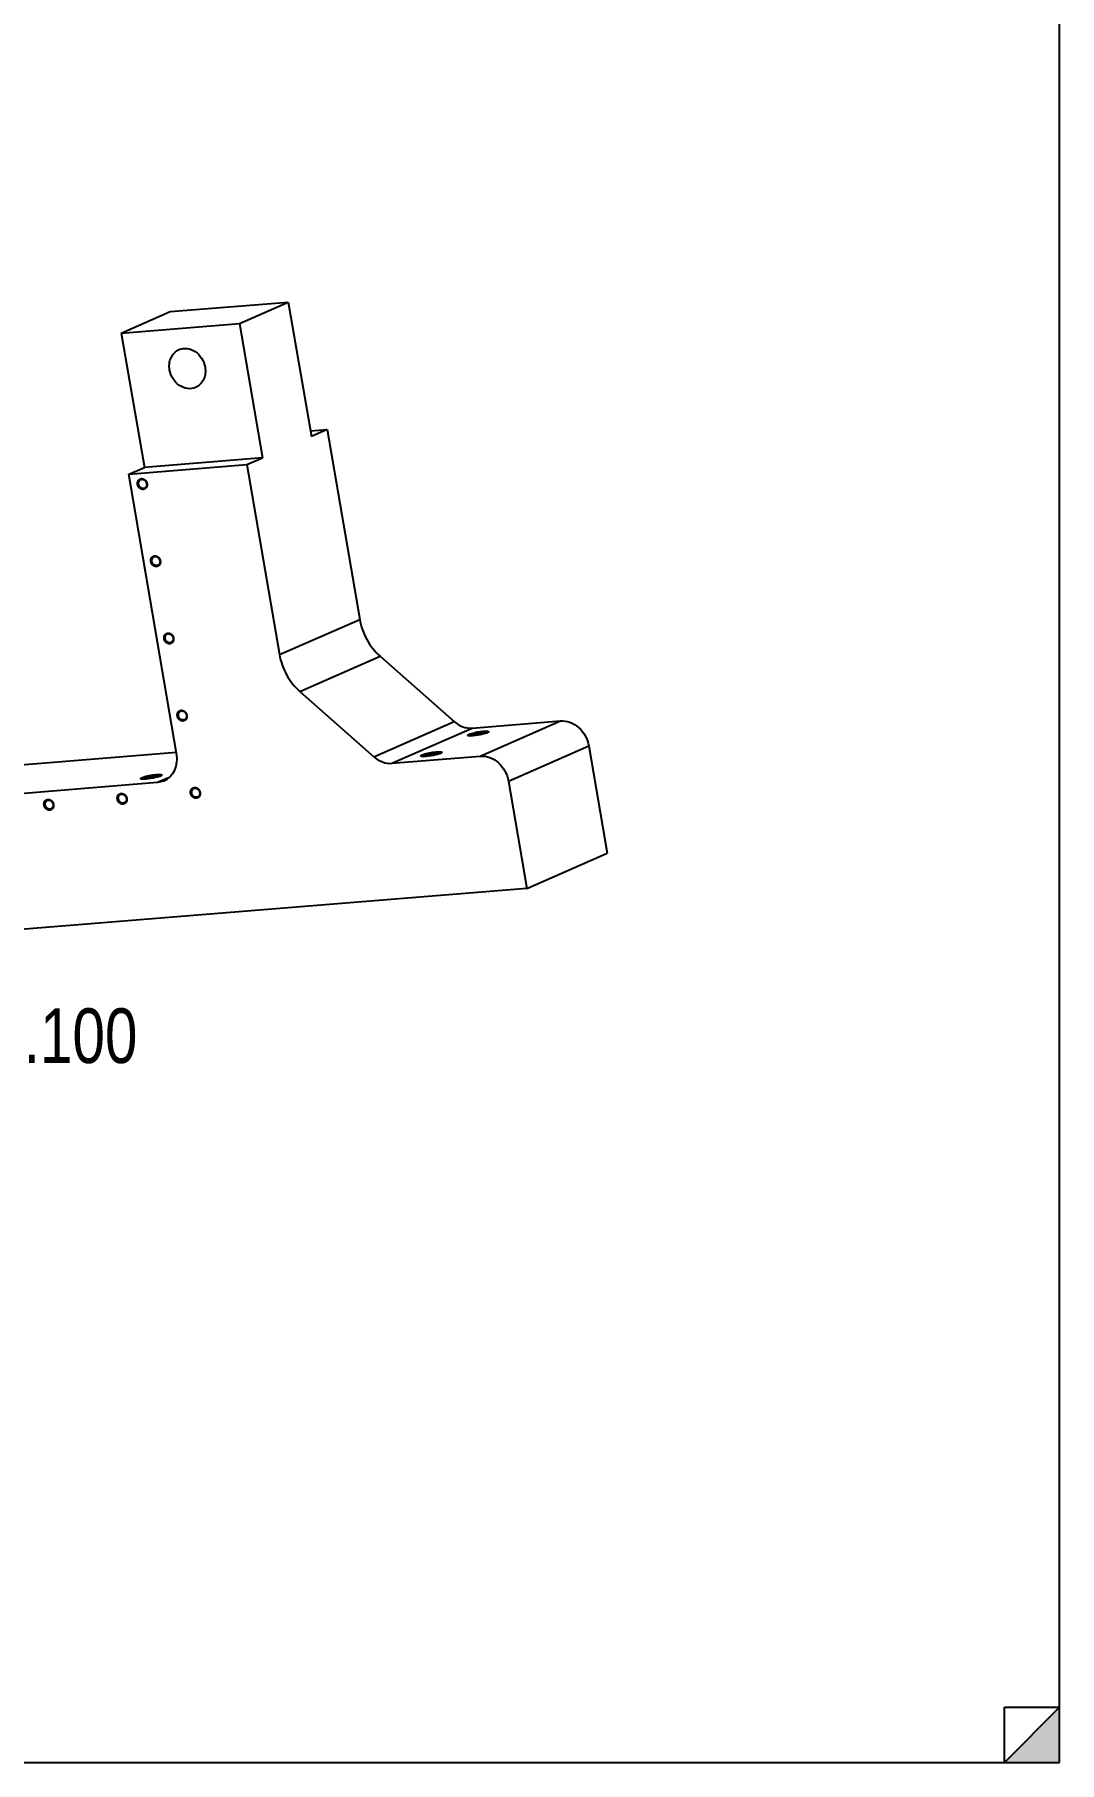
# Model space of a CAD drawing. Header units: inches. Extents: x 0.1 to 16.4, y 0 to 11.6.
# Drawn here: x 13.488 to 16.417, y 0.276 to 5.213 of the extents above; entities that cross this region are included whole.
import ezdxf

# ---------------------------------------------------------------- set-up
doc = ezdxf.new("R2010")
doc.units = ezdxf.units.IN
doc.header["$LTSCALE"] = 0.909449
doc.header["$MEASUREMENT"] = 0
doc.linetypes.add('HIDDEN', pattern=[0.2, 0.1, -0.1])
doc.layers.get('0').update_dxf_attribs({"linetype": 'CONTINUOUS'})
doc.layers.add('DEFAULT_2', color=8, linetype='HIDDEN')
doc.styles.get("Standard").update_dxf_attribs({"font": 'txt', "width": 0.8})

msp = doc.modelspace()

# ---------------------------------------------------------------- hatches: boundary and pattern name
at = {"linetype": 'CONTINUOUS'}
msp.add_hatch(color=2, dxfattribs=at).paths.add_polyline_path([(16.4173, 0.2756), (16.4173, 0.4331), (16.2598, 0.2756)])

# ---------------------------------------------------------------- linework, layer by layer
at = {"color": 7, "linetype": 'CONTINUOUS'}
for p, q in [((16.4173, 0.4331), (16.4173, 11.4173)), ((13.8754, 4.4212), (14.2132, 4.4486)), ((14.0737, 4.3874), (14.2132, 4.4486)), ((14.2132, 4.4486), (14.2791, 4.0649)), ((13.7358, 4.36), (13.8754, 4.4212)), ((13.7358, 4.36), (14.0737, 4.3874)), ((13.7358, 4.36), (13.8018, 3.9763)), ((14.0737, 4.3874), (14.1396, 4.0037)), ((14.2764, 4.0808), (14.324, 4.0846)), ((14.324, 4.0846), (14.2791, 4.0649)), ((14.324, 4.0846), (14.4172, 3.542)), ((14.1396, 4.0037), (13.8018, 3.9763)), ((14.0947, 3.984), (14.1396, 4.0037)), ((13.7569, 3.9566), (14.0947, 3.984)), ((13.7569, 3.9566), (13.8018, 3.9763)), ((13.894, 3.1585), (13.7569, 3.9566)), ((14.0947, 3.984), (14.1879, 3.4414)), ((14.1879, 3.4414), (14.4172, 3.542)), ((14.2461, 3.3361), (14.4755, 3.4367)), ((14.4755, 3.4367), (14.6871, 3.2499)), ((14.2461, 3.3361), (14.4578, 3.1493)), ((14.4578, 3.1493), (14.6871, 3.2499)), ((14.5095, 3.1307), (14.7388, 3.2313)), ((14.7317, 3.2088), (14.7338, 3.2099)), ((14.7388, 3.2313), (14.9912, 3.2518)), ((14.7619, 3.1512), (14.9912, 3.2518)), ((14.7819, 3.2177), (14.7762, 3.2156)), ((14.7792, 3.2176), (14.7811, 3.2173)), ((13.2243, 3.1084), (13.8932, 3.1627)), ((14.7411, 3.2091), (14.7337, 3.2088)), ((14.8426, 3.0799), (15.0719, 3.1805)), ((15.0719, 3.1805), (15.1247, 2.8736)), ((14.5095, 3.1307), (14.7619, 3.1512)), ((14.5979, 3.1501), (14.6, 3.1512)), ((14.6073, 3.1504), (14.6, 3.1501)), ((14.6481, 3.1589), (14.6425, 3.1569)), ((14.6454, 3.1589), (14.6473, 3.1586)), ((12.995, 3.0077), (13.8396, 3.0763)), ((13.7972, 3.0851), (13.7993, 3.0862)), ((13.8067, 3.0854), (13.7993, 3.0851)), ((13.8396, 3.0763), (13.871, 3.0901)), ((13.8396, 3.0763), (13.858, 3.0809)), ((13.8475, 3.094), (13.8418, 3.0919)), ((13.8447, 3.0939), (13.8466, 3.0936)), ((14.8426, 3.0799), (14.8954, 2.773)), ((14.8954, 2.773), (15.1247, 2.8736)), ((14.8954, 2.773), (12.6555, 2.5912)), ((16.4173, 0.4331), (16.2598, 0.2756)), ((16.2598, 0.4331), (16.4173, 0.4331)), ((16.2598, 0.2756), (16.2598, 0.4331)), ((16.4173, 0.2756), (16.4173, 0.4331)), ((0.4331, 0.2756), (16.2598, 0.2756)), ((16.2598, 0.2756), (16.4173, 0.2756))]:
    msp.add_line(p, q, dxfattribs=at)
for centre, radius, start, end in [((13.7953, 3.9325), 0.00961, 113.6592, 118.9772), ((13.7912, 3.9266), 0.0182, 11.4865, 28.8782), ((13.7921, 3.9268), 0.0172, 9.7505, 11.4089), ((13.8332, 3.7119), 0.00961, 113.6592, 118.9772), ((13.8291, 3.706), 0.0182, 11.4865, 28.8782), ((13.83, 3.7062), 0.0172, 9.7505, 11.4089), ((13.8711, 3.4913), 0.00961, 113.6592, 118.9772), ((13.867, 3.4853), 0.0182, 11.4865, 28.8782), ((13.8679, 3.4856), 0.0172, 9.7505, 11.4089), ((13.909, 3.2707), 0.00961, 113.6592, 118.9772), ((13.9049, 3.2647), 0.0182, 11.4865, 28.8782), ((13.9058, 3.2649), 0.0172, 9.7505, 11.4089), ((14.7696, 3.2461), 0.031, 293.2842, 293.691), ((14.6359, 3.1874), 0.031, 293.2842, 293.691), ((13.8352, 3.1225), 0.031, 293.2842, 293.691), ((13.528, 3.016), 0.00961, 113.6592, 118.9772), ((13.5239, 3.0101), 0.0182, 11.4865, 28.8782), ((13.5248, 3.0103), 0.0172, 9.7505, 11.4089), ((13.7375, 3.033), 0.00961, 113.6592, 118.9772), ((13.7333, 3.0271), 0.0182, 11.4865, 28.8782), ((13.7343, 3.0273), 0.0172, 9.7505, 11.4089), ((13.9469, 3.05), 0.00961, 113.6592, 118.9772), ((13.9428, 3.0441), 0.0182, 11.4865, 28.8782), ((13.9437, 3.0443), 0.0172, 9.7505, 11.4089)]:
    msp.add_arc(centre, radius, start, end, dxfattribs=at)
for points, knots in [([(13.8739, 4.2545), (13.8719, 4.2662), (13.8738, 4.2903), (13.891, 4.3083), (13.9008, 4.3127)], [0, 0, 0, 0, 0.524464, 1, 1, 1, 1]), ([(13.9008, 4.3127), (13.9079, 4.3158), (13.9247, 4.318), (13.9486, 4.3083), (13.967, 4.2888), (13.9737, 4.2716), (13.9752, 4.2627)], [0, 0, 0, 0, 0.228617, 0.472408, 0.733212, 1, 1, 1, 1]), ([(13.9483, 4.2045), (13.9412, 4.2014), (13.9244, 4.1992), (13.9005, 4.2089), (13.882, 4.2284), (13.8754, 4.2456), (13.8739, 4.2545)], [0, 0, 0, 0, 0.228617, 0.472408, 0.733212, 1, 1, 1, 1]), ([(13.9752, 4.2627), (13.9772, 4.251), (13.9753, 4.2269), (13.9581, 4.2088), (13.9483, 4.2045)], [0, 0, 0, 0, 0.524464, 1, 1, 1, 1]), ([(13.7827, 3.9276), (13.7821, 3.9312), (13.7831, 3.939), (13.79, 3.9433), (13.7933, 3.9436)], [0, 0, 0, 0, 0.526019, 1, 1, 1, 1]), ([(13.807, 3.9188), (13.8056, 3.9167), (13.8012, 3.9132), (13.7897, 3.9138), (13.7837, 3.922), (13.7827, 3.9276)], [0, 0, 0, 0, 0.236458, 0.477314, 1, 1, 1, 1]), ([(13.7854, 3.9332), (13.7856, 3.934), (13.7864, 3.9371), (13.7886, 3.9398), (13.7907, 3.9409)], [0, 0, 0, 0, 0.264899, 1, 1, 1, 1]), ([(13.7991, 3.916), (13.7968, 3.9158), (13.7918, 3.9172), (13.7883, 3.921), (13.7871, 3.9232)], [0, 0, 0, 0, 0.478152, 1, 1, 1, 1]), ([(13.7946, 3.9421), (13.7969, 3.9423), (13.802, 3.9409), (13.8054, 3.9371), (13.8066, 3.9349)], [0, 0, 0, 0, 0.478152, 1, 1, 1, 1]), ([(13.8206, 3.707), (13.82, 3.7106), (13.821, 3.7184), (13.8279, 3.7227), (13.8312, 3.723)], [0, 0, 0, 0, 0.526019, 1, 1, 1, 1]), ([(13.8449, 3.6982), (13.8435, 3.6961), (13.8391, 3.6926), (13.8276, 3.6932), (13.8216, 3.7014), (13.8206, 3.707)], [0, 0, 0, 0, 0.236458, 0.477314, 1, 1, 1, 1]), ([(13.8233, 3.7126), (13.8235, 3.7134), (13.8243, 3.7165), (13.8265, 3.7192), (13.8286, 3.7203)], [0, 0, 0, 0, 0.264899, 1, 1, 1, 1]), ([(13.8325, 3.7215), (13.8348, 3.7217), (13.8399, 3.7203), (13.8433, 3.7165), (13.8445, 3.7143)], [0, 0, 0, 0, 0.478152, 1, 1, 1, 1]), ([(13.837, 3.6954), (13.8347, 3.6952), (13.8297, 3.6966), (13.8262, 3.7004), (13.825, 3.7026)], [0, 0, 0, 0, 0.478152, 1, 1, 1, 1]), ([(14.4172, 3.542), (14.4207, 3.5218), (14.4345, 3.4827), (14.4603, 3.4501), (14.4755, 3.4367)], [0, 0, 0, 0, 0.502917, 1, 1, 1, 1]), ([(13.8585, 3.4863), (13.8579, 3.49), (13.8589, 3.4978), (13.8658, 3.5021), (13.8691, 3.5024)], [0, 0, 0, 0, 0.526019, 1, 1, 1, 1]), ([(13.8828, 3.4776), (13.8814, 3.4755), (13.877, 3.472), (13.8655, 3.4725), (13.8595, 3.4808), (13.8585, 3.4863)], [0, 0, 0, 0, 0.236458, 0.477314, 1, 1, 1, 1]), ([(13.8612, 3.4919), (13.8614, 3.4928), (13.8622, 3.4958), (13.8644, 3.4985), (13.8665, 3.4997)], [0, 0, 0, 0, 0.264899, 1, 1, 1, 1]), ([(13.8749, 3.4748), (13.8726, 3.4746), (13.8676, 3.476), (13.8641, 3.4797), (13.8629, 3.482)], [0, 0, 0, 0, 0.478152, 1, 1, 1, 1]), ([(13.8704, 3.5009), (13.8727, 3.5011), (13.8778, 3.4997), (13.8812, 3.4959), (13.8824, 3.4937)], [0, 0, 0, 0, 0.478152, 1, 1, 1, 1]), ([(14.1879, 3.4414), (14.1914, 3.4212), (14.2052, 3.382), (14.231, 3.3494), (14.2461, 3.3361)], [0, 0, 0, 0, 0.502917, 1, 1, 1, 1]), ([(13.8964, 3.2657), (13.8958, 3.2694), (13.8968, 3.2772), (13.9037, 3.2815), (13.907, 3.2817)], [0, 0, 0, 0, 0.526019, 1, 1, 1, 1]), ([(13.9208, 3.257), (13.9193, 3.2548), (13.9149, 3.2514), (13.9034, 3.2519), (13.8974, 3.2602), (13.8964, 3.2657)], [0, 0, 0, 0, 0.236458, 0.477314, 1, 1, 1, 1]), ([(13.8991, 3.2713), (13.8993, 3.2722), (13.9001, 3.2752), (13.9023, 3.2779), (13.9044, 3.2791)], [0, 0, 0, 0, 0.264899, 1, 1, 1, 1]), ([(13.9128, 3.2542), (13.9105, 3.254), (13.9055, 3.2553), (13.902, 3.2591), (13.9008, 3.2613)], [0, 0, 0, 0, 0.478152, 1, 1, 1, 1]), ([(13.9083, 3.2802), (13.9106, 3.2804), (13.9157, 3.2791), (13.9191, 3.2753), (13.9203, 3.2731)], [0, 0, 0, 0, 0.478152, 1, 1, 1, 1]), ([(14.6871, 3.2499), (14.6944, 3.2435), (14.7107, 3.2335), (14.7298, 3.2306), (14.7388, 3.2313)], [0, 0, 0, 0, 0.515804, 1, 1, 1, 1]), ([(14.7263, 3.2098), (14.7261, 3.21), (14.7256, 3.2106), (14.7264, 3.2117), (14.7278, 3.2126), (14.729, 3.2132), (14.7297, 3.2135)], [0, 0, 0, 0, 0.145296, 0.30947, 0.589796, 1, 1, 1, 1]), ([(14.7285, 3.2091), (14.7283, 3.2091), (14.7275, 3.2093), (14.7268, 3.2095), (14.7263, 3.2098)], [0, 0, 0, 0, 0.314152, 1, 1, 1, 1]), ([(14.7297, 3.2135), (14.7346, 3.2156), (14.7432, 3.2178), (14.7552, 3.2202), (14.765, 3.2216), (14.7727, 3.2223), (14.778, 3.2225), (14.7811, 3.2224), (14.7835, 3.2221), (14.7851, 3.2217), (14.7862, 3.221), (14.7859, 3.2203), (14.7858, 3.22)], [0, 0, 0, 0, 0.274347, 0.450484, 0.626508, 0.782296, 0.846984, 0.900393, 0.941274, 0.969081, 0.985449, 1, 1, 1, 1]), ([(14.7338, 3.2099), (14.7368, 3.2113), (14.7443, 3.2134), (14.7563, 3.2159), (14.7683, 3.2175), (14.7759, 3.2179), (14.7792, 3.2176)], [0, 0, 0, 0, 0.216018, 0.504684, 0.790841, 1, 1, 1, 1]), ([(14.7762, 3.2156), (14.7737, 3.2148), (14.7621, 3.2118), (14.7503, 3.2099), (14.7411, 3.2091)], [0, 0, 0, 0, 0.227218, 1, 1, 1, 1]), ([(14.7858, 3.22), (14.7856, 3.2198), (14.7846, 3.2188), (14.7832, 3.2182), (14.7821, 3.2177)], [0, 0, 0, 0, 0.168181, 1, 1, 1, 1]), ([(14.9912, 3.2518), (15.0002, 3.2525), (15.0194, 3.2496), (15.0529, 3.229), (15.0686, 3.2003), (15.0719, 3.1805)], [0, 0, 0, 0, 0.233467, 0.482116, 1, 1, 1, 1]), ([(14.596, 3.1548), (14.6009, 3.1569), (14.6095, 3.1591), (14.6214, 3.1615), (14.6312, 3.1629), (14.6389, 3.1636), (14.6443, 3.1638), (14.6473, 3.1637), (14.6497, 3.1634), (14.6513, 3.163), (14.6524, 3.1623), (14.6522, 3.1616), (14.652, 3.1613)], [0, 0, 0, 0, 0.274347, 0.450484, 0.626508, 0.782296, 0.846984, 0.900393, 0.941274, 0.969081, 0.985449, 1, 1, 1, 1]), ([(14.652, 3.1613), (14.6518, 3.1611), (14.6508, 3.1601), (14.6494, 3.1595), (14.6483, 3.159)], [0, 0, 0, 0, 0.168181, 1, 1, 1, 1]), ([(14.7337, 3.2088), (14.7332, 3.2088), (14.7315, 3.2088), (14.7298, 3.2089), (14.7285, 3.2091)], [0, 0, 0, 0, 0.292989, 1, 1, 1, 1]), ([(13.858, 3.0809), (13.8646, 3.0838), (13.8769, 3.0924), (13.8943, 3.1179), (13.8966, 3.1429), (13.894, 3.1585)], [0, 0, 0, 0, 0.235623, 0.479701, 1, 1, 1, 1]), ([(14.4578, 3.1493), (14.465, 3.1429), (14.4813, 3.1328), (14.5004, 3.1299), (14.5095, 3.1307)], [0, 0, 0, 0, 0.515804, 1, 1, 1, 1]), ([(14.5925, 3.1511), (14.5923, 3.1513), (14.5918, 3.1519), (14.5926, 3.153), (14.594, 3.1538), (14.5952, 3.1545), (14.596, 3.1548)], [0, 0, 0, 0, 0.145296, 0.30947, 0.589796, 1, 1, 1, 1]), ([(14.5948, 3.1504), (14.5945, 3.1504), (14.5938, 3.1506), (14.593, 3.1508), (14.5925, 3.1511)], [0, 0, 0, 0, 0.314152, 1, 1, 1, 1]), ([(14.6, 3.1501), (14.5995, 3.1501), (14.5977, 3.1501), (14.596, 3.1502), (14.5948, 3.1504)], [0, 0, 0, 0, 0.292989, 1, 1, 1, 1]), ([(14.6, 3.1512), (14.6031, 3.1526), (14.6106, 3.1547), (14.6225, 3.1572), (14.6345, 3.1588), (14.6422, 3.1592), (14.6454, 3.1589)], [0, 0, 0, 0, 0.216018, 0.504684, 0.790841, 1, 1, 1, 1]), ([(14.6425, 3.1569), (14.6399, 3.1561), (14.6283, 3.1531), (14.6165, 3.1512), (14.6073, 3.1504)], [0, 0, 0, 0, 0.227218, 1, 1, 1, 1]), ([(14.7619, 3.1512), (14.7709, 3.1519), (14.79, 3.149), (14.8236, 3.1284), (14.8392, 3.0997), (14.8426, 3.0799)], [0, 0, 0, 0, 0.233467, 0.482116, 1, 1, 1, 1]), ([(13.7919, 3.0861), (13.7916, 3.0863), (13.7912, 3.0869), (13.792, 3.088), (13.7933, 3.0889), (13.7946, 3.0895), (13.7953, 3.0898)], [0, 0, 0, 0, 0.145296, 0.30947, 0.589796, 1, 1, 1, 1]), ([(13.7941, 3.0854), (13.7939, 3.0855), (13.7931, 3.0856), (13.7923, 3.0858), (13.7919, 3.0861)], [0, 0, 0, 0, 0.314152, 1, 1, 1, 1]), ([(13.7993, 3.0851), (13.7988, 3.0851), (13.7971, 3.0851), (13.7953, 3.0852), (13.7941, 3.0854)], [0, 0, 0, 0, 0.292989, 1, 1, 1, 1]), ([(13.7953, 3.0898), (13.8002, 3.0919), (13.8088, 3.0941), (13.8207, 3.0965), (13.8305, 3.0979), (13.8382, 3.0986), (13.8436, 3.0988), (13.8467, 3.0987), (13.8491, 3.0984), (13.8506, 3.098), (13.8517, 3.0973), (13.8515, 3.0966), (13.8513, 3.0964)], [0, 0, 0, 0, 0.274347, 0.450484, 0.626508, 0.782296, 0.846984, 0.900393, 0.941274, 0.969081, 0.985449, 1, 1, 1, 1]), ([(13.7993, 3.0862), (13.8024, 3.0876), (13.8099, 3.0897), (13.8218, 3.0922), (13.8338, 3.0938), (13.8415, 3.0942), (13.8447, 3.0939)], [0, 0, 0, 0, 0.216018, 0.504684, 0.790841, 1, 1, 1, 1]), ([(13.8418, 3.0919), (13.8392, 3.0911), (13.8277, 3.0881), (13.8158, 3.0862), (13.8067, 3.0854)], [0, 0, 0, 0, 0.227218, 1, 1, 1, 1]), ([(13.8513, 3.0964), (13.8512, 3.0962), (13.8501, 3.0951), (13.8488, 3.0945), (13.8477, 3.094)], [0, 0, 0, 0, 0.168181, 1, 1, 1, 1]), ([(13.5154, 3.0111), (13.5148, 3.0147), (13.5158, 3.0225), (13.5227, 3.0269), (13.526, 3.0271)], [0, 0, 0, 0, 0.526019, 1, 1, 1, 1]), ([(13.5181, 3.0167), (13.5182, 3.0175), (13.5191, 3.0206), (13.5213, 3.0233), (13.5234, 3.0244)], [0, 0, 0, 0, 0.264899, 1, 1, 1, 1]), ([(13.5273, 3.0256), (13.5296, 3.0258), (13.5347, 3.0244), (13.5381, 3.0206), (13.5393, 3.0184)], [0, 0, 0, 0, 0.478152, 1, 1, 1, 1]), ([(13.7249, 3.0281), (13.7243, 3.0317), (13.7252, 3.0395), (13.7322, 3.0439), (13.7355, 3.0441)], [0, 0, 0, 0, 0.526019, 1, 1, 1, 1]), ([(13.7492, 3.0193), (13.7478, 3.0172), (13.7434, 3.0137), (13.7319, 3.0143), (13.7258, 3.0226), (13.7249, 3.0281)], [0, 0, 0, 0, 0.236458, 0.477314, 1, 1, 1, 1]), ([(13.7275, 3.0337), (13.7277, 3.0345), (13.7286, 3.0376), (13.7308, 3.0403), (13.7328, 3.0414)], [0, 0, 0, 0, 0.264899, 1, 1, 1, 1]), ([(13.7413, 3.0165), (13.7389, 3.0163), (13.7339, 3.0177), (13.7305, 3.0215), (13.7293, 3.0237)], [0, 0, 0, 0, 0.478152, 1, 1, 1, 1]), ([(13.7368, 3.0426), (13.7391, 3.0428), (13.7441, 3.0414), (13.7475, 3.0376), (13.7488, 3.0354)], [0, 0, 0, 0, 0.478152, 1, 1, 1, 1]), ([(13.9343, 3.0451), (13.9337, 3.0487), (13.9347, 3.0566), (13.9416, 3.0609), (13.9449, 3.0611)], [0, 0, 0, 0, 0.526019, 1, 1, 1, 1]), ([(13.9587, 3.0363), (13.9573, 3.0342), (13.9528, 3.0307), (13.9413, 3.0313), (13.9353, 3.0396), (13.9343, 3.0451)], [0, 0, 0, 0, 0.236458, 0.477314, 1, 1, 1, 1]), ([(13.937, 3.0507), (13.9372, 3.0515), (13.938, 3.0546), (13.9402, 3.0573), (13.9423, 3.0584)], [0, 0, 0, 0, 0.264899, 1, 1, 1, 1]), ([(13.9507, 3.0335), (13.9484, 3.0333), (13.9434, 3.0347), (13.9399, 3.0385), (13.9387, 3.0407)], [0, 0, 0, 0, 0.478152, 1, 1, 1, 1]), ([(13.9462, 3.0596), (13.9485, 3.0598), (13.9536, 3.0584), (13.957, 3.0547), (13.9582, 3.0524)], [0, 0, 0, 0, 0.478152, 1, 1, 1, 1]), ([(13.5397, 3.0023), (13.5383, 3.0002), (13.5339, 2.9967), (13.5224, 2.9973), (13.5164, 3.0056), (13.5154, 3.0111)], [0, 0, 0, 0, 0.236458, 0.477314, 1, 1, 1, 1]), ([(13.5318, 2.9995), (13.5295, 2.9993), (13.5244, 3.0007), (13.521, 3.0045), (13.5198, 3.0067)], [0, 0, 0, 0, 0.478152, 1, 1, 1, 1])]:
    msp.add_open_spline(points, degree=3, knots=knots, dxfattribs=at)
for points in [[(13.7854, 3.9281), (13.7851, 3.9298), (13.7851, 3.9315), (13.7854, 3.9332)], [(13.7871, 3.9232), (13.7863, 3.9247), (13.7857, 3.9264), (13.7854, 3.9281)], [(13.7915, 3.9413), (13.7925, 3.9417), (13.7936, 3.942), (13.7946, 3.9421)], [(13.7933, 3.9436), (13.7951, 3.9437), (13.7969, 3.9435), (13.7986, 3.9429)], [(13.7986, 3.9429), (13.8021, 3.9416), (13.8053, 3.9387), (13.8071, 3.9354)], [(13.8022, 3.9168), (13.8013, 3.9164), (13.8002, 3.9161), (13.7991, 3.916)], [(13.8066, 3.9205), (13.8055, 3.9189), (13.804, 3.9176), (13.8022, 3.9168)], [(13.8066, 3.9349), (13.8075, 3.9334), (13.8081, 3.9317), (13.8084, 3.93)], [(13.8083, 3.9249), (13.808, 3.9234), (13.8075, 3.9218), (13.8066, 3.9205)], [(13.8091, 3.9239), (13.8087, 3.9221), (13.8081, 3.9203), (13.807, 3.9188)], [(13.8084, 3.93), (13.8086, 3.9283), (13.8086, 3.9266), (13.8083, 3.9249)], [(13.8091, 3.9297), (13.8094, 3.9278), (13.8094, 3.9258), (13.8091, 3.9239)], [(13.8233, 3.7075), (13.823, 3.7092), (13.823, 3.7109), (13.8233, 3.7126)], [(13.825, 3.7026), (13.8242, 3.7041), (13.8236, 3.7058), (13.8233, 3.7075)], [(13.8294, 3.7207), (13.8304, 3.7211), (13.8315, 3.7214), (13.8325, 3.7215)], [(13.8312, 3.723), (13.833, 3.7231), (13.8348, 3.7229), (13.8365, 3.7223)], [(13.8365, 3.7223), (13.84, 3.721), (13.8432, 3.718), (13.845, 3.7147)], [(13.8445, 3.7143), (13.8454, 3.7128), (13.846, 3.7111), (13.8463, 3.7094)], [(13.8462, 3.7043), (13.8459, 3.7027), (13.8454, 3.7012), (13.8445, 3.6999)], [(13.847, 3.7033), (13.8466, 3.7015), (13.846, 3.6997), (13.8449, 3.6982)], [(13.8463, 3.7094), (13.8465, 3.7077), (13.8465, 3.706), (13.8462, 3.7043)], [(13.847, 3.7091), (13.8473, 3.7072), (13.8473, 3.7052), (13.847, 3.7033)], [(13.8401, 3.6962), (13.8392, 3.6957), (13.8381, 3.6955), (13.837, 3.6954)], [(13.8445, 3.6999), (13.8434, 3.6983), (13.8419, 3.6969), (13.8401, 3.6962)], [(13.8612, 3.4869), (13.8609, 3.4885), (13.8609, 3.4903), (13.8612, 3.4919)], [(13.8629, 3.482), (13.8621, 3.4835), (13.8615, 3.4852), (13.8612, 3.4869)], [(13.8673, 3.5001), (13.8683, 3.5005), (13.8694, 3.5008), (13.8704, 3.5009)], [(13.8691, 3.5024), (13.8709, 3.5025), (13.8727, 3.5022), (13.8744, 3.5016)], [(13.8744, 3.5016), (13.8779, 3.5003), (13.8811, 3.4974), (13.8829, 3.4941)], [(13.878, 3.4756), (13.8771, 3.4751), (13.876, 3.4749), (13.8749, 3.4748)], [(13.8824, 3.4793), (13.8813, 3.4777), (13.8798, 3.4763), (13.878, 3.4756)], [(13.8824, 3.4937), (13.8833, 3.4921), (13.8839, 3.4905), (13.8842, 3.4888)], [(13.8841, 3.4837), (13.8838, 3.4821), (13.8833, 3.4806), (13.8824, 3.4793)], [(13.8849, 3.4827), (13.8845, 3.4809), (13.8839, 3.4791), (13.8828, 3.4776)], [(13.8842, 3.4888), (13.8844, 3.4871), (13.8844, 3.4853), (13.8841, 3.4837)], [(13.8849, 3.4885), (13.8852, 3.4866), (13.8852, 3.4846), (13.8849, 3.4827)], [(13.8991, 3.2663), (13.8988, 3.2679), (13.8988, 3.2697), (13.8991, 3.2713)], [(13.9008, 3.2613), (13.9, 3.2629), (13.8994, 3.2646), (13.8991, 3.2663)], [(13.9052, 3.2795), (13.9062, 3.2799), (13.9073, 3.2802), (13.9083, 3.2802)], [(13.907, 3.2817), (13.9088, 3.2819), (13.9106, 3.2816), (13.9123, 3.281)], [(13.9123, 3.281), (13.9158, 3.2797), (13.919, 3.2768), (13.9208, 3.2735)], [(13.9203, 3.2731), (13.9212, 3.2715), (13.9218, 3.2698), (13.9221, 3.2681)], [(13.922, 3.2631), (13.9217, 3.2615), (13.9212, 3.26), (13.9203, 3.2586)], [(13.9228, 3.262), (13.9224, 3.2603), (13.9218, 3.2585), (13.9208, 3.257)], [(13.9221, 3.2681), (13.9223, 3.2665), (13.9224, 3.2647), (13.922, 3.2631)], [(13.9228, 3.2678), (13.9231, 3.2659), (13.9231, 3.2639), (13.9228, 3.262)], [(13.9159, 3.2549), (13.915, 3.2545), (13.9139, 3.2542), (13.9128, 3.2542)], [(13.9203, 3.2586), (13.9192, 3.2571), (13.9177, 3.2557), (13.9159, 3.2549)], [(13.9449, 3.0611), (13.9467, 3.0613), (13.9485, 3.061), (13.9502, 3.0604)], [(13.5181, 3.0116), (13.5178, 3.0133), (13.5178, 3.015), (13.5181, 3.0167)], [(13.5242, 3.0248), (13.5252, 3.0253), (13.5262, 3.0255), (13.5273, 3.0256)], [(13.526, 3.0271), (13.5278, 3.0273), (13.5296, 3.027), (13.5313, 3.0264)], [(13.5313, 3.0264), (13.5348, 3.0251), (13.538, 3.0222), (13.5398, 3.0189)], [(13.5393, 3.0184), (13.5401, 3.0169), (13.5407, 3.0152), (13.541, 3.0135)], [(13.541, 3.0135), (13.5413, 3.0118), (13.5413, 3.0101), (13.541, 3.0084)], [(13.5418, 3.0132), (13.5421, 3.0113), (13.5421, 3.0093), (13.5418, 3.0074)], [(13.7275, 3.0286), (13.7272, 3.0303), (13.7272, 3.032), (13.7275, 3.0337)], [(13.7293, 3.0237), (13.7284, 3.0252), (13.7278, 3.0269), (13.7275, 3.0286)], [(13.7336, 3.0418), (13.7346, 3.0423), (13.7357, 3.0425), (13.7368, 3.0426)], [(13.7355, 3.0441), (13.7372, 3.0443), (13.7391, 3.044), (13.7407, 3.0434)], [(13.7407, 3.0434), (13.7443, 3.0421), (13.7474, 3.0392), (13.7492, 3.0359)], [(13.7444, 3.0173), (13.7434, 3.0169), (13.7423, 3.0166), (13.7413, 3.0165)], [(13.7487, 3.021), (13.7477, 3.0194), (13.7461, 3.0181), (13.7444, 3.0173)], [(13.7505, 3.0254), (13.7502, 3.0239), (13.7496, 3.0223), (13.7487, 3.021)], [(13.7488, 3.0354), (13.7496, 3.0339), (13.7502, 3.0322), (13.7505, 3.0305)], [(13.7512, 3.0244), (13.7509, 3.0226), (13.7502, 3.0209), (13.7492, 3.0193)], [(13.7505, 3.0305), (13.7508, 3.0288), (13.7508, 3.0271), (13.7505, 3.0254)], [(13.7512, 3.0302), (13.7516, 3.0283), (13.7516, 3.0263), (13.7512, 3.0244)], [(13.937, 3.0456), (13.9367, 3.0473), (13.9367, 3.0491), (13.937, 3.0507)], [(13.9387, 3.0407), (13.9379, 3.0422), (13.9373, 3.0439), (13.937, 3.0456)], [(13.9431, 3.0588), (13.9441, 3.0593), (13.9452, 3.0595), (13.9462, 3.0596)], [(13.9502, 3.0604), (13.9537, 3.0591), (13.9569, 3.0562), (13.9587, 3.0529)], [(13.9539, 3.0343), (13.9529, 3.0339), (13.9518, 3.0336), (13.9507, 3.0335)], [(13.9582, 3.038), (13.9571, 3.0364), (13.9556, 3.0351), (13.9539, 3.0343)], [(13.9582, 3.0524), (13.9591, 3.0509), (13.9597, 3.0492), (13.96, 3.0475)], [(13.9599, 3.0425), (13.9596, 3.0409), (13.9591, 3.0393), (13.9582, 3.038)], [(13.9607, 3.0414), (13.9603, 3.0396), (13.9597, 3.0379), (13.9587, 3.0363)], [(13.96, 3.0475), (13.9602, 3.0458), (13.9603, 3.0441), (13.9599, 3.0425)], [(13.9607, 3.0472), (13.961, 3.0453), (13.961, 3.0433), (13.9607, 3.0414)], [(13.5198, 3.0067), (13.519, 3.0082), (13.5184, 3.0099), (13.5181, 3.0116)], [(13.5349, 3.0003), (13.5339, 2.9999), (13.5329, 2.9996), (13.5318, 2.9995)], [(13.5393, 3.004), (13.5382, 3.0024), (13.5367, 3.0011), (13.5349, 3.0003)], [(13.541, 3.0084), (13.5407, 3.0069), (13.5401, 3.0053), (13.5393, 3.004)], [(13.5418, 3.0074), (13.5414, 3.0056), (13.5407, 3.0039), (13.5397, 3.0023)]]:
    msp.add_open_spline(points, degree=3, dxfattribs=at)
at = {"layer": 'DEFAULT_2', "color": 8, "linetype": 'HIDDEN'}
for points in [[(13.7824, 3.9275), (13.7824, 3.928), (13.7823, 3.929), (13.7821, 3.9306), (13.7823, 3.932), (13.7823, 3.9335), (13.7828, 3.9348), (13.7831, 3.9363), (13.7839, 3.9374), (13.7844, 3.9388), (13.7854, 3.9397), (13.7861, 3.9409), (13.7873, 3.9415), (13.7882, 3.9425), (13.7895, 3.9429), (13.7906, 3.9436), (13.792, 3.9437), (13.7933, 3.9441), (13.7946, 3.9439), (13.796, 3.944), (13.7973, 3.9435), (13.7986, 3.9433), (13.7999, 3.9426), (13.8012, 3.9421), (13.8024, 3.9411), (13.8037, 3.9403), (13.8046, 3.9391), (13.8057, 3.9381), (13.8065, 3.9368), (13.8074, 3.9356), (13.808, 3.9341), (13.8087, 3.9328), (13.809, 3.9312), (13.8093, 3.9302), (13.8094, 3.9297)], [(13.8094, 3.9297), (13.8095, 3.9292), (13.8095, 3.9282), (13.8098, 3.9267), (13.8095, 3.9253), (13.8095, 3.9238), (13.809, 3.9225), (13.8087, 3.921), (13.8079, 3.9198), (13.8074, 3.9185), (13.8064, 3.9176), (13.8057, 3.9164), (13.8046, 3.9157), (13.8036, 3.9148), (13.8023, 3.9144), (13.8012, 3.9137), (13.7998, 3.9136), (13.7986, 3.9132), (13.7972, 3.9134), (13.7959, 3.9133), (13.7945, 3.9137), (13.7932, 3.9139), (13.7919, 3.9147), (13.7906, 3.9152), (13.7894, 3.9162), (13.7882, 3.9169), (13.7872, 3.9181), (13.7861, 3.9191), (13.7853, 3.9205), (13.7844, 3.9217), (13.7839, 3.9231), (13.7831, 3.9245), (13.7828, 3.926), (13.7825, 3.927), (13.7824, 3.9275)], [(13.8203, 3.7069), (13.8203, 3.7074), (13.8202, 3.7084), (13.82, 3.7099), (13.8202, 3.7114), (13.8202, 3.7129), (13.8207, 3.7142), (13.821, 3.7156), (13.8218, 3.7168), (13.8223, 3.7182), (13.8233, 3.7191), (13.824, 3.7202), (13.8252, 3.7209), (13.8261, 3.7219), (13.8274, 3.7223), (13.8285, 3.7229), (13.8299, 3.7231), (13.8312, 3.7235), (13.8325, 3.7233), (13.8339, 3.7234), (13.8352, 3.7229), (13.8365, 3.7227), (13.8378, 3.722), (13.8391, 3.7215), (13.8403, 3.7205), (13.8416, 3.7197), (13.8425, 3.7185), (13.8436, 3.7175), (13.8444, 3.7162), (13.8453, 3.715), (13.8459, 3.7135), (13.8466, 3.7122), (13.8469, 3.7106), (13.8472, 3.7096), (13.8473, 3.7091)], [(13.8473, 3.7091), (13.8474, 3.7086), (13.8474, 3.7076), (13.8477, 3.7061), (13.8474, 3.7047), (13.8474, 3.7032), (13.8469, 3.7018), (13.8466, 3.7004), (13.8458, 3.6992), (13.8453, 3.6979), (13.8443, 3.6969), (13.8436, 3.6958), (13.8425, 3.6951), (13.8415, 3.6942), (13.8402, 3.6938), (13.8391, 3.6931), (13.8377, 3.693), (13.8365, 3.6926), (13.8351, 3.6928), (13.8338, 3.6927), (13.8324, 3.6931), (13.8311, 3.6933), (13.8298, 3.6941), (13.8285, 3.6945), (13.8273, 3.6956), (13.8261, 3.6963), (13.8251, 3.6975), (13.824, 3.6985), (13.8232, 3.6999), (13.8223, 3.7011), (13.8218, 3.7025), (13.821, 3.7039), (13.8207, 3.7054), (13.8204, 3.7064), (13.8203, 3.7069)], [(13.8582, 3.4863), (13.8582, 3.4868), (13.8581, 3.4878), (13.8579, 3.4893), (13.8581, 3.4908), (13.8581, 3.4923), (13.8586, 3.4936), (13.8589, 3.495), (13.8597, 3.4962), (13.8602, 3.4975), (13.8612, 3.4985), (13.8619, 3.4996), (13.8631, 3.5003), (13.864, 3.5012), (13.8653, 3.5016), (13.8664, 3.5023), (13.8678, 3.5024), (13.8691, 3.5028), (13.8704, 3.5027), (13.8718, 3.5028), (13.8731, 3.5023), (13.8744, 3.5021), (13.8757, 3.5014), (13.877, 3.5009), (13.8782, 3.4999), (13.8795, 3.4991), (13.8804, 3.4979), (13.8815, 3.4969), (13.8823, 3.4956), (13.8832, 3.4944), (13.8838, 3.4929), (13.8845, 3.4915), (13.8848, 3.49), (13.8851, 3.489), (13.8852, 3.4885)], [(13.8852, 3.4885), (13.8853, 3.488), (13.8853, 3.487), (13.8856, 3.4855), (13.8853, 3.484), (13.8853, 3.4825), (13.8848, 3.4812), (13.8845, 3.4798), (13.8837, 3.4786), (13.8832, 3.4773), (13.8822, 3.4763), (13.8815, 3.4752), (13.8804, 3.4745), (13.8794, 3.4736), (13.8781, 3.4732), (13.877, 3.4725), (13.8756, 3.4724), (13.8744, 3.472), (13.873, 3.4721), (13.8717, 3.472), (13.8703, 3.4725), (13.869, 3.4727), (13.8677, 3.4734), (13.8664, 3.4739), (13.8652, 3.4749), (13.864, 3.4757), (13.863, 3.4769), (13.8619, 3.4779), (13.8611, 3.4792), (13.8602, 3.4804), (13.8597, 3.4819), (13.8589, 3.4833), (13.8586, 3.4848), (13.8583, 3.4858), (13.8582, 3.4863)], [(13.8961, 3.2657), (13.8961, 3.2662), (13.896, 3.2672), (13.8958, 3.2687), (13.896, 3.2701), (13.896, 3.2716), (13.8966, 3.273), (13.8968, 3.2744), (13.8976, 3.2756), (13.8981, 3.2769), (13.8991, 3.2779), (13.8998, 3.279), (13.901, 3.2797), (13.9019, 3.2806), (13.9032, 3.281), (13.9043, 3.2817), (13.9057, 3.2818), (13.907, 3.2822), (13.9083, 3.282), (13.9097, 3.2821), (13.911, 3.2817), (13.9123, 3.2815), (13.9136, 3.2807), (13.9149, 3.2803), (13.9161, 3.2792), (13.9174, 3.2785), (13.9183, 3.2773), (13.9194, 3.2763), (13.9202, 3.2749), (13.9211, 3.2737), (13.9217, 3.2723), (13.9224, 3.2709), (13.9227, 3.2694), (13.923, 3.2684), (13.9231, 3.2679)], [(13.9231, 3.2679), (13.9232, 3.2674), (13.9232, 3.2664), (13.9235, 3.2649), (13.9232, 3.2634), (13.9232, 3.2619), (13.9227, 3.2606), (13.9224, 3.2592), (13.9216, 3.258), (13.9211, 3.2566), (13.9201, 3.2557), (13.9194, 3.2546), (13.9183, 3.2539), (13.9173, 3.2529), (13.916, 3.2525), (13.9149, 3.2519), (13.9135, 3.2517), (13.9123, 3.2513), (13.9109, 3.2515), (13.9096, 3.2514), (13.9082, 3.2519), (13.9069, 3.2521), (13.9056, 3.2528), (13.9043, 3.2533), (13.9031, 3.2543), (13.9019, 3.2551), (13.9009, 3.2563), (13.8998, 3.2573), (13.899, 3.2586), (13.8981, 3.2598), (13.8976, 3.2613), (13.8968, 3.2626), (13.8965, 3.2642), (13.8962, 3.2652), (13.8961, 3.2657)], [(13.934, 3.0451), (13.934, 3.0456), (13.9339, 3.0466), (13.9337, 3.0481), (13.9339, 3.0495), (13.9339, 3.051), (13.9345, 3.0523), (13.9347, 3.0538), (13.9355, 3.055), (13.936, 3.0563), (13.937, 3.0572), (13.9377, 3.0584), (13.9389, 3.0591), (13.9398, 3.06), (13.9411, 3.0604), (13.9422, 3.0611), (13.9436, 3.0612), (13.9449, 3.0616), (13.9462, 3.0614), (13.9476, 3.0615), (13.9489, 3.0611), (13.9502, 3.0609), (13.9515, 3.0601), (13.9528, 3.0596), (13.954, 3.0586), (13.9553, 3.0579), (13.9562, 3.0567), (13.9573, 3.0557), (13.9581, 3.0543), (13.9591, 3.0531), (13.9596, 3.0517), (13.9603, 3.0503), (13.9606, 3.0488), (13.9609, 3.0478), (13.961, 3.0473)], [(13.5151, 3.0111), (13.515, 3.0116), (13.515, 3.0126), (13.5147, 3.0141), (13.515, 3.0155), (13.515, 3.017), (13.5155, 3.0183), (13.5158, 3.0198), (13.5166, 3.021), (13.5171, 3.0223), (13.5181, 3.0232), (13.5188, 3.0244), (13.52, 3.0251), (13.5209, 3.026), (13.5222, 3.0264), (13.5233, 3.0271), (13.5247, 3.0272), (13.5259, 3.0276), (13.5273, 3.0274), (13.5286, 3.0275), (13.53, 3.027), (13.5313, 3.0269), (13.5326, 3.0261), (13.5339, 3.0256), (13.5351, 3.0246), (13.5363, 3.0239), (13.5373, 3.0227), (13.5384, 3.0217), (13.5392, 3.0203), (13.5401, 3.0191), (13.5407, 3.0176), (13.5414, 3.0163), (13.5417, 3.0148), (13.542, 3.0138), (13.5421, 3.0133)], [(13.5421, 3.0133), (13.5422, 3.0128), (13.5422, 3.0118), (13.5424, 3.0102), (13.5422, 3.0088), (13.5422, 3.0073), (13.5417, 3.006), (13.5414, 3.0045), (13.5406, 3.0034), (13.5401, 3.002), (13.5391, 3.0011), (13.5384, 2.9999), (13.5372, 2.9993), (13.5363, 2.9983), (13.535, 2.9979), (13.5339, 2.9972), (13.5325, 2.9971), (13.5312, 2.9967), (13.5299, 2.9969), (13.5286, 2.9968), (13.5272, 2.9973), (13.5259, 2.9975), (13.5246, 2.9982), (13.5233, 2.9987), (13.5221, 2.9997), (13.5209, 3.0005), (13.5199, 3.0017), (13.5188, 3.0026), (13.518, 3.004), (13.5171, 3.0052), (13.5165, 3.0067), (13.5158, 3.008), (13.5155, 3.0096), (13.5152, 3.0106), (13.5151, 3.0111)], [(13.7245, 3.0281), (13.7245, 3.0286), (13.7244, 3.0296), (13.7242, 3.0311), (13.7245, 3.0325), (13.7245, 3.034), (13.725, 3.0353), (13.7253, 3.0368), (13.726, 3.038), (13.7266, 3.0393), (13.7275, 3.0402), (13.7283, 3.0414), (13.7294, 3.0421), (13.7304, 3.043), (13.7316, 3.0434), (13.7328, 3.0441), (13.7341, 3.0442), (13.7354, 3.0446), (13.7368, 3.0444), (13.7381, 3.0445), (13.7394, 3.044), (13.7408, 3.0439), (13.742, 3.0431), (13.7434, 3.0426), (13.7445, 3.0416), (13.7458, 3.0409), (13.7468, 3.0397), (13.7479, 3.0387), (13.7486, 3.0373), (13.7496, 3.0361), (13.7501, 3.0346), (13.7509, 3.0333), (13.7512, 3.0318), (13.7514, 3.0308), (13.7516, 3.0303)], [(13.7516, 3.0303), (13.7516, 3.0298), (13.7517, 3.0288), (13.7519, 3.0272), (13.7516, 3.0258), (13.7516, 3.0243), (13.7511, 3.023), (13.7509, 3.0215), (13.7501, 3.0204), (13.7495, 3.019), (13.7486, 3.0181), (13.7478, 3.0169), (13.7467, 3.0163), (13.7457, 3.0153), (13.7445, 3.0149), (13.7434, 3.0142), (13.742, 3.0141), (13.7407, 3.0137), (13.7394, 3.0139), (13.738, 3.0138), (13.7367, 3.0143), (13.7353, 3.0145), (13.7341, 3.0152), (13.7327, 3.0157), (13.7316, 3.0167), (13.7303, 3.0175), (13.7294, 3.0187), (13.7282, 3.0196), (13.7275, 3.021), (13.7265, 3.0222), (13.726, 3.0237), (13.7253, 3.025), (13.725, 3.0266), (13.7247, 3.0276), (13.7245, 3.0281)], [(13.961, 3.0473), (13.9611, 3.0468), (13.9611, 3.0458), (13.9614, 3.0442), (13.9611, 3.0428), (13.9611, 3.0413), (13.9606, 3.04), (13.9603, 3.0385), (13.9595, 3.0374), (13.959, 3.036), (13.958, 3.0351), (13.9573, 3.0339), (13.9562, 3.0333), (13.9552, 3.0323), (13.9539, 3.0319), (13.9528, 3.0312), (13.9514, 3.0311), (13.9502, 3.0307), (13.9488, 3.0309), (13.9475, 3.0308), (13.9461, 3.0313), (13.9448, 3.0315), (13.9435, 3.0322), (13.9422, 3.0327), (13.9411, 3.0337), (13.9398, 3.0345), (13.9388, 3.0357), (13.9377, 3.0367), (13.9369, 3.038), (13.936, 3.0392), (13.9355, 3.0407), (13.9347, 3.042), (13.9344, 3.0436), (13.9341, 3.0446), (13.934, 3.0451)]]:
    msp.add_open_spline(points, degree=3, dxfattribs=at)

# ---------------------------------------------------------------- texts
at = {"color": 2, "linetype": 'CONTINUOUS', "insert": (13.782, 2.4304), "char_height": 0.15625, "width": 1.5, "attachment_point": 3, "line_spacing_factor": 0.9}
msp.add_mtext('SCALE  0.100', dxfattribs=at)

doc.saveas('drawing.dxf')
